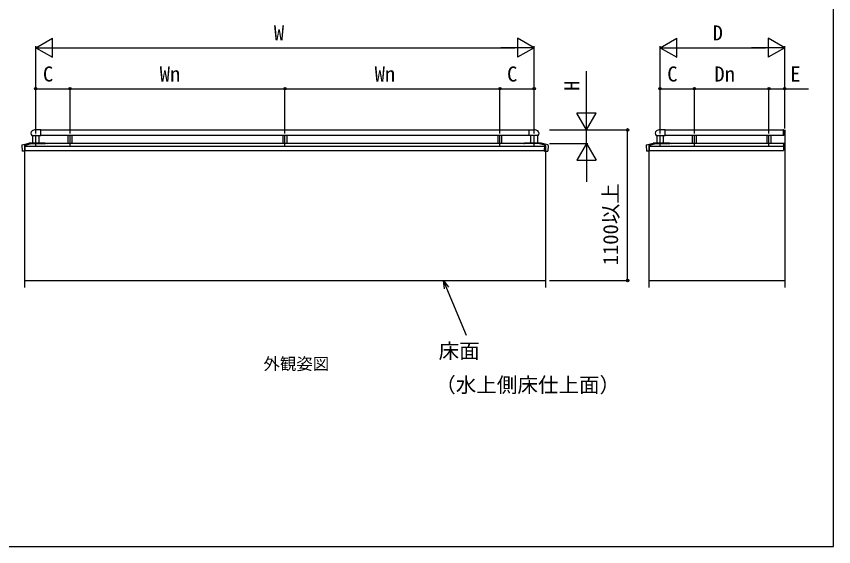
# Model space of a CAD drawing. Units: millimetres, scale not verified. Extents: x -875 to 875, y -1300 to 1294.
# Drawn here: x 278 to 875, y -1300 to -912 of the extents above; entities that cross this region are included whole.
import ezdxf
from ezdxf.enums import TextEntityAlignment as Align

# ---------------------------------------------------------------- set-up
doc = ezdxf.new("R2010")
doc.units = ezdxf.units.MM
doc.header["$LTSCALE"] = 8
for name, color, linetype in [('0-1_USER1', 3, 'Continuous'), ('0-5_YKK_A1', 4, 'Continuous'), ('0-6_YKK_D', 6, 'Continuous'), ('0-7_YKK_ZWAK', 7, 'Continuous')]:
    doc.layers.add(name, color=color, linetype=linetype)
doc.styles.add('ＭＳ ゴシック', font='')
doc.styles.get('ＭＳ ゴシック').set_extended_font_data('MS Gothic')

msp = doc.modelspace()

# ---------------------------------------------------------------- linework, layer by layer
at = {"layer": '0-5_YKK_A1'}
for p, q in [((295.95, -995.221), (292.25, -995.221)), ((295.95, -999.321), (295.95, -995.221)), ((295.95, -995.271), (652.55, -995.271)), ((652.55, -995.221), (656.25, -995.221)), ((652.55, -999.321), (652.55, -995.221)), ((751.95, -995.221), (748.25, -995.221)), ((751.95, -999.321), (751.95, -995.221)), ((751.95, -995.271), (838.25, -995.271)), ((838.25, -995.221), (838.35, -995.221)), ((838.25, -995.571), (838.25, -995.221)), ((838.25, -995.271), (838.25, -999.271)), ((838.25, -997.301), (838.25, -995.571)), ((838.5, -999.171), (838.5, -995.371)), ((839.25, -995.271), (839.25, -1110.271)), ((289.309, -999.321), (295.95, -999.321)), ((289.75, -999.321), (289.75, -1004.872)), ((292.25, -1007.021), (292.25, -998.921)), ((294.75, -1004.872), (294.75, -999.321)), ((652.55, -999.271), (295.95, -999.271)), ((315.75, -999.271), (315.75, -1005.271)), ((317.25, -1007.021), (317.25, -998.921)), ((318.75, -1005.271), (318.75, -999.271)), ((472.75, -999.271), (472.75, -1005.271)), ((474.25, -1007.021), (474.25, -998.921)), ((475.75, -1005.271), (475.75, -999.271)), ((629.75, -999.271), (629.75, -1005.271)), ((631.25, -1007.021), (631.25, -998.921)), ((632.75, -1005.271), (632.75, -999.271)), ((659.191, -999.321), (652.55, -999.321)), ((653.75, -1004.872), (653.75, -999.321)), ((656.25, -1007.021), (656.25, -998.921)), ((658.75, -999.321), (658.75, -1004.872)), ((745.309, -999.321), (751.95, -999.321)), ((745.75, -999.321), (745.75, -1004.872)), ((748.25, -1007.021), (748.25, -998.921)), ((750.75, -1004.872), (750.75, -999.321)), ((838.25, -999.271), (751.95, -999.271)), ((771.75, -999.271), (771.75, -1005.271)), ((773.25, -1007.021), (773.25, -998.921)), ((774.75, -1005.271), (774.75, -999.271)), ((826.25, -999.271), (826.25, -1005.271)), ((827.75, -1007.021), (827.75, -998.921)), ((829.25, -1005.271), (829.25, -999.271)), ((838.25, -999.321), (838.25, -997.301)), ((838.25, -999.321), (838.35, -999.321)), ((281.962, -1006.684), (282.213, -1010.782)), ((282.357, -1006.136), (287.194, -1004.878)), ((284, -1007.271), (664.5, -1007.271)), ((284.043, -1006.776), (284.051, -1006.827)), ((284.051, -1006.827), (284.293, -1010.782)), ((289.06, -1004.966), (284.327, -1006.23)), ((284.372, -1006.677), (284.393, -1006.818)), ((284.604, -1010.271), (284.393, -1006.818)), ((287.244, -1004.872), (297.37, -1004.872)), ((659.647, -1005.271), (288.853, -1005.271)), ((299.189, -1004.958), (289.085, -1004.958)), ((297.35, -1005.171), (297.735, -1005.271)), ((299.234, -1004.964), (300.438, -1005.271)), ((299.722, -1005.271), (299.329, -1005.171)), ((649.266, -1004.964), (648.062, -1005.271)), ((648.778, -1005.271), (649.171, -1005.171)), ((649.311, -1004.958), (659.415, -1004.958)), ((651.15, -1005.171), (650.765, -1005.271)), ((661.256, -1004.872), (651.13, -1004.872)), ((659.44, -1004.966), (664.173, -1006.23)), ((666.143, -1006.136), (661.306, -1004.878)), ((663.896, -1010.271), (664.107, -1006.818)), ((664.128, -1006.677), (664.107, -1006.818)), ((664.449, -1006.827), (664.207, -1010.782)), ((664.457, -1006.776), (664.449, -1006.827)), ((666.538, -1006.684), (666.287, -1010.782)), ((737.962, -1006.684), (738.213, -1010.782)), ((738.357, -1006.136), (743.194, -1004.878)), ((740, -1007.271), (839.25, -1007.271)), ((740.043, -1006.776), (740.051, -1006.827)), ((740.051, -1006.827), (740.293, -1010.782)), ((745.06, -1004.966), (740.327, -1006.23)), ((740.372, -1006.677), (740.393, -1006.818)), ((740.604, -1010.271), (740.393, -1006.818)), ((743.244, -1004.872), (753.37, -1004.872)), ((838.25, -1005.271), (744.853, -1005.271)), ((755.189, -1004.958), (745.085, -1004.958)), ((748.25, -1007.371), (748.25, -1006.521)), ((753.35, -1005.171), (753.735, -1005.271)), ((755.234, -1004.964), (756.438, -1005.271)), ((755.722, -1005.271), (755.329, -1005.171)), ((838.25, -1005.271), (838.25, -1010.271)), ((838.25, -1005.301), (838.25, -1010.241)), ((838.25, -1005.301), (838.28, -1005.331)), ((838.362, -1005.331), (838.25, -1005.444)), ((838.645, -1005.331), (838.25, -1005.726)), ((838.928, -1005.331), (838.25, -1006.009)), ((839.211, -1005.331), (838.25, -1006.292)), ((839.25, -1005.575), (838.25, -1006.575)), ((839.25, -1006.575), (838.25, -1005.575)), ((839.25, -1005.858), (838.25, -1006.858)), ((839.25, -1006.858), (838.25, -1005.858)), ((839.25, -1006.141), (838.25, -1007.141)), ((839.25, -1007.141), (838.25, -1006.141)), ((839.25, -1006.424), (838.25, -1007.424)), ((839.25, -1007.424), (838.25, -1006.424)), ((839.25, -1006.706), (838.25, -1007.706)), ((839.25, -1007.706), (838.25, -1006.706)), ((839.25, -1006.989), (838.25, -1007.989)), ((839.25, -1007.989), (838.25, -1006.989)), ((839.25, -1007.272), (838.25, -1008.272)), ((839.25, -1008.272), (838.25, -1007.272)), ((839.25, -1007.555), (838.25, -1008.555)), ((839.25, -1008.555), (838.25, -1007.555)), ((839.25, -1007.838), (838.25, -1008.838)), ((839.25, -1008.838), (838.25, -1007.838)), ((839.25, -1008.121), (838.25, -1009.121)), ((839.25, -1009.121), (838.25, -1008.121)), ((839.25, -1008.403), (838.25, -1009.403)), ((839.25, -1009.403), (838.25, -1008.403)), ((839.25, -1008.686), (838.25, -1009.686)), ((839.25, -1009.686), (838.25, -1008.686)), ((839.25, -1006.292), (838.289, -1005.331)), ((839.25, -1006.009), (838.572, -1005.331)), ((839.25, -1005.726), (838.855, -1005.331)), ((839.25, -1005.444), (839.138, -1005.331)), ((282.319, -1010.875), (282.331, -1010.875)), ((284.293, -1010.876), (282.363, -1010.876)), ((284.293, -1010.782), (284.293, -1010.876)), ((284.405, -1010.869), (284.299, -1010.875)), ((284.499, -1010.536), (284.499, -1010.769)), ((284.9, -1010.538), (284.499, -1010.563)), ((284.604, -1010.271), (663.896, -1010.271)), ((285.121, -1010.429), (285.121, -1010.271)), ((663.379, -1010.429), (663.379, -1010.271)), ((663.6, -1010.538), (664.001, -1010.563)), ((664.001, -1010.536), (664.001, -1010.769)), ((664.095, -1010.869), (664.201, -1010.875)), ((664.207, -1010.782), (664.207, -1010.876)), ((664.207, -1010.876), (666.137, -1010.876)), ((666.181, -1010.875), (666.169, -1010.875)), ((738.319, -1010.875), (738.331, -1010.875)), ((740.293, -1010.876), (738.363, -1010.876)), ((740.293, -1010.782), (740.293, -1010.876)), ((740.405, -1010.869), (740.299, -1010.875)), ((740.499, -1010.536), (740.499, -1010.769)), ((740.9, -1010.538), (740.499, -1010.563)), ((740.604, -1010.271), (838.25, -1010.271)), ((741.121, -1010.429), (741.121, -1010.271)), ((839.25, -1008.969), (838.25, -1009.969)), ((839.25, -1009.969), (838.25, -1008.969)), ((839.21, -1010.211), (838.25, -1009.252)), ((838.927, -1010.211), (838.25, -1009.535)), ((838.644, -1010.211), (838.25, -1009.818)), ((838.361, -1010.211), (838.25, -1010.1)), ((838.25, -1010.241), (838.28, -1010.211)), ((839.22, -1010.211), (838.28, -1010.211)), ((839.25, -1009.252), (838.29, -1010.211)), ((839.25, -1009.535), (838.573, -1010.211)), ((839.25, -1009.818), (838.856, -1010.211)), ((839.25, -1010.1), (839.139, -1010.211)), ((839.25, -1010.241), (839.22, -1010.211)), ((284, -1105.271), (664.5, -1105.271)), ((740, -1105.271), (839.25, -1105.271))]:
    msp.add_line(p, q, dxfattribs=at)
for points in [[(282.357, -1006.136), (282.356, -1006.136), (282.35, -1006.138)], [(284, -1007.271), (284, -1010.876), (284, -1110.271)], [(284.536, -1006.42), (289.229, -1005.171), (299.329, -1005.171)], [(289.085, -1004.958), (287.251, -1004.872), (297.377, -1004.872), (299.189, -1004.958)], [(299.214, -1004.963), (299.228, -1004.963), (299.234, -1004.964)], [(663.964, -1006.42), (659.271, -1005.171), (649.171, -1005.171)], [(649.286, -1004.963), (649.272, -1004.963), (649.266, -1004.964)], [(659.415, -1004.958), (661.249, -1004.872), (651.123, -1004.872), (649.311, -1004.958)], [(664.5, -1007.271), (664.5, -1010.876), (664.5, -1110.271)], [(666.143, -1006.136), (666.144, -1006.136), (666.15, -1006.138)], [(738.357, -1006.136), (738.356, -1006.136), (738.35, -1006.138)], [(740, -1007.271), (740, -1010.876), (740, -1110.271)], [(740.536, -1006.42), (745.229, -1005.171), (755.329, -1005.171)], [(745.085, -1004.958), (743.251, -1004.872), (753.377, -1004.872), (755.189, -1004.958)], [(755.214, -1004.963), (755.228, -1004.963), (755.234, -1004.964)], [(839.25, -1005.301), (839.22, -1005.331), (838.28, -1005.331)]]:
    msp.add_lwpolyline(points, dxfattribs=at)
for centre, radius, start, end in [((290.85, -997.822), 2.15, 125.68533, 224.21687), ((292.25, -999.771), 4.55, 90, 125.68533), ((656.25, -999.771), 4.55, 54.31467, 90), ((657.65, -997.822), 2.15, 315.78313, 54.31467), ((746.85, -997.822), 2.15, 125.68533, 224.21687), ((748.25, -999.771), 4.55, 90, 125.68533), ((838.35, -995.371), 0.15, 0, 90), ((838.35, -999.171), 0.15, 270, 0), ((287.244, -1004.947), 0.0751, 90.00236, 95.38957), ((287.244, -1004.947), 0.0751, 84.61043, 89.99764), ((297.37, -1004.947), 0.0751, 84.61043, 89.99764), ((651.13, -1004.947), 0.0751, 90.00236, 95.38957), ((661.256, -1004.947), 0.0751, 90.00236, 95.38957), ((661.256, -1004.947), 0.0751, 84.61043, 89.99764), ((743.244, -1004.947), 0.0751, 90.00236, 95.38957), ((743.244, -1004.947), 0.0751, 84.61043, 89.99764), ((753.37, -1004.947), 0.0751, 84.61043, 89.99764), ((282.313, -1010.776), 0.1, 183.5, 273.5), ((284.293, -1010.776), 0.1, 270, 273.5), ((284.399, -1010.769), 0.1, 273.5, 0), ((664.101, -1010.769), 0.1, 180, 266.5), ((664.207, -1010.776), 0.1, 266.5, 270), ((666.187, -1010.776), 0.1, 266.5, 356.5), ((738.313, -1010.776), 0.1, 183.5, 273.5), ((740.293, -1010.776), 0.1, 270, 273.5), ((740.399, -1010.769), 0.1, 273.5, 0)]:
    msp.add_arc(centre, radius, start, end, dxfattribs=at)
for centre, major_axis, ratio, start_param, end_param in [((282.513, -1006.669), (0.402, -0.391), 0.965681, 2.623586, 3.9563053), ((284.493, -1006.764), (-0.146, 0.54), 0.796049, 0.0482021, 1.3809214), ((284.62, -1006.662), (0.189, -0.181), 0.917163, 2.6321733, 4.0096881), ((287.247, -1005.072), (0.154, -0.13), 0.988252, 2.3135642, 2.565608), ((289.094, -1005.158), (-0.009, 0.2), 0.499617, 0.0021484, 0.2541922), ((299.197, -1005.158), (-0.008, 0.2), 0.49964, 6.0306322, 6.2856804), ((649.303, -1005.158), (0.008, 0.2), 0.49964, 6.2806902, 6.5357384), ((659.406, -1005.158), (0.009, 0.2), 0.499617, 6.0289931, 6.2810369), ((661.253, -1005.072), (-0.154, -0.13), 0.988252, 3.7175773, 3.9696211), ((663.88, -1006.662), (-0.189, -0.181), 0.917163, 2.2734972, 3.651012), ((664.007, -1006.764), (0.146, 0.54), 0.796049, 4.9022639, 6.2349832), ((665.987, -1006.669), (-0.402, -0.391), 0.965681, 2.32688, 3.6595993), ((738.513, -1006.669), (0.402, -0.391), 0.965681, 2.623586, 3.9563053), ((740.493, -1006.764), (-0.146, 0.54), 0.796049, 0.0482021, 1.3809214), ((740.62, -1006.662), (0.189, -0.181), 0.917163, 2.6321733, 4.0096881), ((743.247, -1005.072), (0.154, -0.13), 0.988252, 2.3135642, 2.565608), ((745.094, -1005.158), (-0.009, 0.2), 0.499617, 0.0021484, 0.2541922), ((755.197, -1005.158), (-0.008, 0.2), 0.49964, 6.0306322, 6.2856804), ((282.363, -1010.872), (0.0501, 0), 0.060935, 4.0152976, 4.712389), ((284.879, -1010.439), (0.241, 0.007), 0.413667, 4.7861135, 6.2094608), ((284.979, -1010.433), (-0.141, -0.009), 0.706446, 2.9941436, 3.0984114), ((663.521, -1010.433), (0.141, -0.009), 0.706446, 3.1847739, 3.2890417), ((663.621, -1010.439), (-0.241, 0.007), 0.413667, 0.0737245, 1.4970718), ((666.137, -1010.872), (-0.0501, 0), 0.060935, 1.5707963, 2.2678877), ((738.363, -1010.872), (0.0501, 0), 0.060935, 4.0152976, 4.712389), ((740.879, -1010.439), (0.241, 0.007), 0.413667, 4.7861135, 6.2094608), ((740.979, -1010.433), (-0.141, -0.009), 0.706446, 2.9941436, 3.0984114)]:
    msp.add_ellipse(centre, major_axis=major_axis, ratio=ratio, start_param=start_param, end_param=end_param, dxfattribs=at)
at = {"layer": '0-6_YKK_D'}
for p, q in [((292.25, -935.271), (304.374, -928.271)), ((304.374, -942.271), (304.374, -928.271)), ((656.25, -935.271), (644.126, -928.271)), ((644.126, -928.271), (644.126, -942.271)), ((748.25, -935.271), (760.374, -928.271)), ((760.374, -942.271), (760.374, -928.271)), ((839.25, -935.271), (827.126, -928.271)), ((827.126, -928.271), (827.126, -942.271)), ((292.25, -992.271), (292.25, -934.271)), ((292.25, -935.271), (304.374, -942.271)), ((292.25, -935.271), (316.499, -935.271)), ((306.25, -935.271), (642.25, -935.271)), ((656.25, -935.271), (632.001, -935.271)), ((656.25, -935.271), (644.126, -942.271)), ((656.25, -992.271), (656.25, -934.271)), ((748.25, -992.271), (748.25, -934.271)), ((748.25, -935.271), (760.374, -942.271)), ((748.25, -935.271), (772.499, -935.271)), ((762.25, -935.271), (825.25, -935.271)), ((839.25, -935.271), (815.001, -935.271)), ((839.25, -935.271), (827.126, -942.271)), ((839.25, -992.271), (839.25, -934.271)), ((694.5, -981.271), (694.5, -952.362)), ((292.25, -997.921), (292.25, -964.271)), ((292.25, -965.271), (317.25, -965.271)), ((317.25, -997.921), (317.25, -964.271)), ((317.25, -992.271), (317.25, -964.271)), ((317.25, -965.271), (474.25, -965.271)), ((474.25, -997.921), (474.25, -964.271)), ((474.25, -992.271), (474.25, -964.271)), ((474.25, -965.271), (631.25, -965.271)), ((631.25, -997.921), (631.25, -964.271)), ((631.25, -992.271), (631.25, -964.271)), ((631.25, -965.271), (656.25, -965.271)), ((656.25, -997.921), (656.25, -964.271)), ((748.25, -997.921), (748.25, -964.271)), ((748.25, -965.271), (773.25, -965.271)), ((773.25, -997.921), (773.25, -964.271)), ((773.25, -992.271), (773.25, -964.271)), ((773.25, -965.271), (827.75, -965.271)), ((827.75, -997.921), (827.75, -964.271)), ((827.75, -992.271), (827.75, -964.271)), ((839.25, -994.271), (839.25, -964.271)), ((694.5, -995.271), (694.5, -971.023)), ((694.5, -995.271), (687.5, -983.147)), ((701.5, -983.147), (687.5, -983.147)), ((694.5, -995.271), (701.5, -983.147)), ((667.5, -995.271), (725.5, -995.271)), ((667.5, -995.271), (695.5, -995.271)), ((694.5, -1005.271), (694.5, -995.271)), ((724.5, -1105.271), (724.5, -995.271)), ((667.5, -1005.271), (695.5, -1005.271)), ((694.5, -1005.271), (687.5, -1017.396)), ((694.5, -1005.271), (701.5, -1017.396)), ((694.5, -1005.271), (694.5, -1029.52)), ((687.5, -1017.396), (701.5, -1017.396)), ((694.5, -1019.271), (694.5, -1033.271)), ((667.5, -1105.271), (725.5, -1105.271))]:
    msp.add_line(p, q, dxfattribs=at)
for points in [[(827.75, -965.271), (839.25, -965.271), (856.551, -965.271)], [(590.809, -1111.431), (590.005, -1105.271), (593.781, -1110.204)], [(590.005, -1105.271), (592.295, -1110.817), (606.523, -1145.271)]]:
    msp.add_lwpolyline(points, dxfattribs=at)
for centre in [(292.25, -965.271), (317.25, -965.271), (317.25, -965.271), (474.25, -965.271), (474.25, -965.271), (631.25, -965.271), (631.25, -965.271), (656.25, -965.271), (748.25, -965.271), (773.25, -965.271), (773.25, -965.271), (827.75, -965.271), (827.75, -965.271), (839.25, -965.271), (724.5, -995.271), (724.5, -1105.271)]:
    msp.add_circle(centre, 0.875, dxfattribs=at)
at = {"layer": '0-7_YKK_ZWAK'}
msp.add_lwpolyline([(-875, -1299.6), (875, -1299.6), (875, 1250.4)], dxfattribs=at)

# ---------------------------------------------------------------- texts
at = {"layer": '0-1_USER1', "style": 'ＭＳ ゴシック'}
msp.add_text('外観姿図', height=8.798, dxfattribs=at).set_placement((458.56, -1173.165), align=Align.BOTTOM_LEFT)
at = {"layer": '0-6_YKK_D', "style": 'ＭＳ ゴシック'}
for s, p in [('W', (466.153, -933.271)), ('D', (786.634, -933.271)), ('C', (297.463, -963.271)), ('Wn', (382.753, -963.271)), ('Wn', (539.753, -963.271)), ('C', (636.463, -963.271)), ('C', (753.463, -963.271)), ('Dn', (787.886, -963.271)), ('E', (843.301, -963.271)), ('床面', (586.469, -1165.515)), ('（水上側床仕上面）', (583.998, -1190.317))]:
    msp.add_text(s, height=11, dxfattribs=at).set_placement(p, align=Align.BOTTOM_LEFT)
for s, p in [('H', (692.5, -966.806)), ('1100以上', (720.881, -1094.121))]:
    msp.add_text(s, height=11, rotation=90, dxfattribs=at).set_placement(p, align=Align.BOTTOM_LEFT)

doc.saveas('drawing.dxf')
